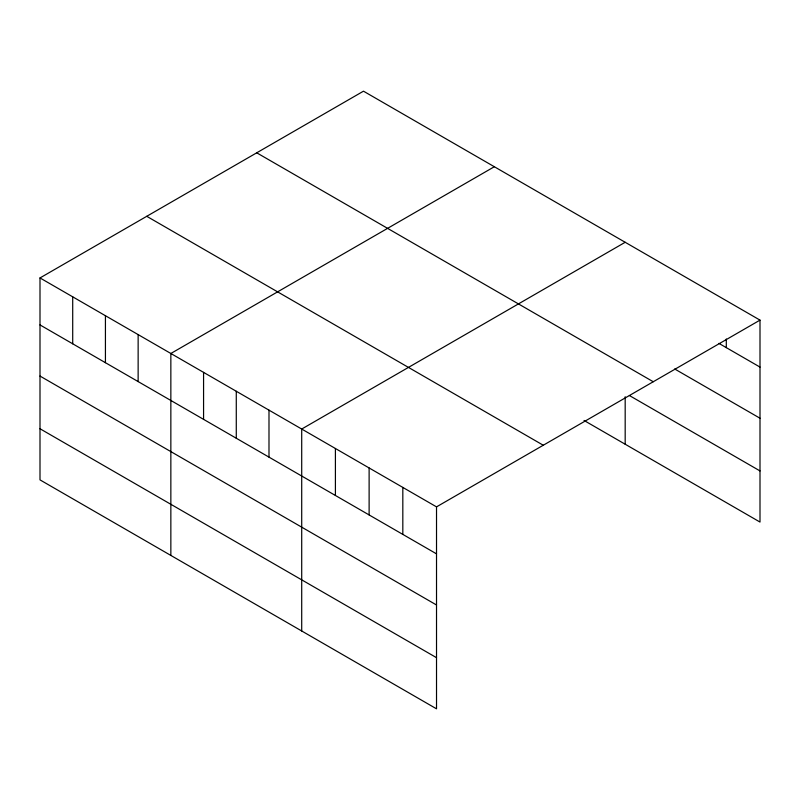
<?xml version="1.0" encoding="UTF-8"?>
<svg xmlns="http://www.w3.org/2000/svg" width="800" height="800" viewBox="0 0 800 800"><rect width="100%" height="100%" fill="white"/><g stroke="black" fill="none" stroke-linecap="round" stroke-linejoin="round"><path stroke-width="1.2" d="M40 277.94L436.52 506.87L436.52 708.82L40 479.88L40 277.94L363.48 91.18L760 320.12L760 522.06L584.03 420.46M494.33 166.73L170.85 353.49L170.85 555.43M625.18 242.28L301.71 429.04L301.71 630.98M436.52 506.87L760 320.12M718.92 343.38L760 367.09M674.69 368.98L760 418.23M256.73 152.81L653.25 381.74M629.39 395.52L760 470.92M146.75 216.31L543.27 445.24M40 324.92L436.52 553.85M40 376.06L436.52 604.99M40 428.75L436.52 657.68M726.3 338.98L726.3 347.63M625.18 396.74L625.18 444.22M402.82 487.41L402.82 534.39M369.12 467.95L369.12 514.93M335.41 448.49L335.41 495.47M268.99 410.15L268.99 457.13M236.28 391.26L236.28 438.24M203.57 372.37L203.57 419.35M138.14 334.6L138.14 381.58M105.43 315.71L105.43 362.69M72.71 296.83L72.71 343.8"/></g></svg>
